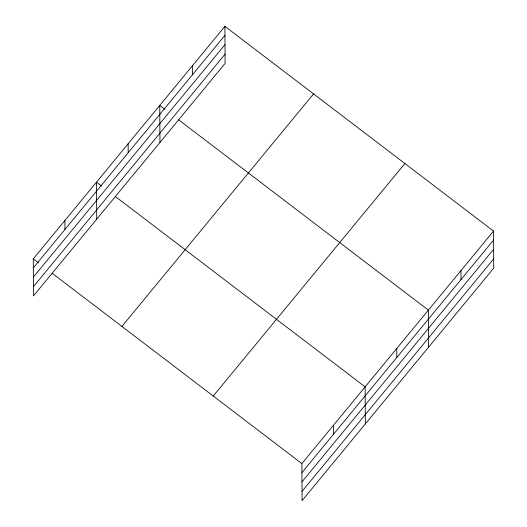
<?xml version="1.0" encoding="UTF-8"?>
<svg xmlns="http://www.w3.org/2000/svg" width="527" height="527" viewBox="0 0 527 527"><rect width="100%" height="100%" fill="white"/><g stroke="black" fill="none" stroke-linecap="round" stroke-linejoin="round"><path stroke-width="0.79" d="M224.917 26.35L225.115 63.398L33.471 295.917L33.28 258.869L224.917 26.35L493.529 231.083L493.72 268.131L302.083 500.65L301.885 463.602L493.529 231.083M33.326 267.841L224.963 35.322M33.372 277.103L225.016 44.591M33.425 286.655L225.062 54.136M121.921 326.43L313.558 93.911M213.244 396.041L404.888 163.522M301.938 472.574L493.575 240.055M301.984 481.836L493.621 249.317M302.03 491.381L493.674 258.869M164.977 109.379L159.76 105.407L159.958 142.455M178.66 119.813L428.372 310.139L428.563 347.188M101.731 186.11L96.52 182.138L96.711 219.186M115.42 196.545L365.132 386.871L365.323 423.919M33.28 258.869L38.491 262.841M52.18 273.276L301.885 463.602M460.947 270.608L460.993 279.58M396.752 348.505L396.798 357.477M333.505 425.236L333.558 434.208M192.342 65.875L192.388 74.847M128.14 143.772L128.186 152.744M64.9 220.503L64.946 229.476"/></g></svg>
